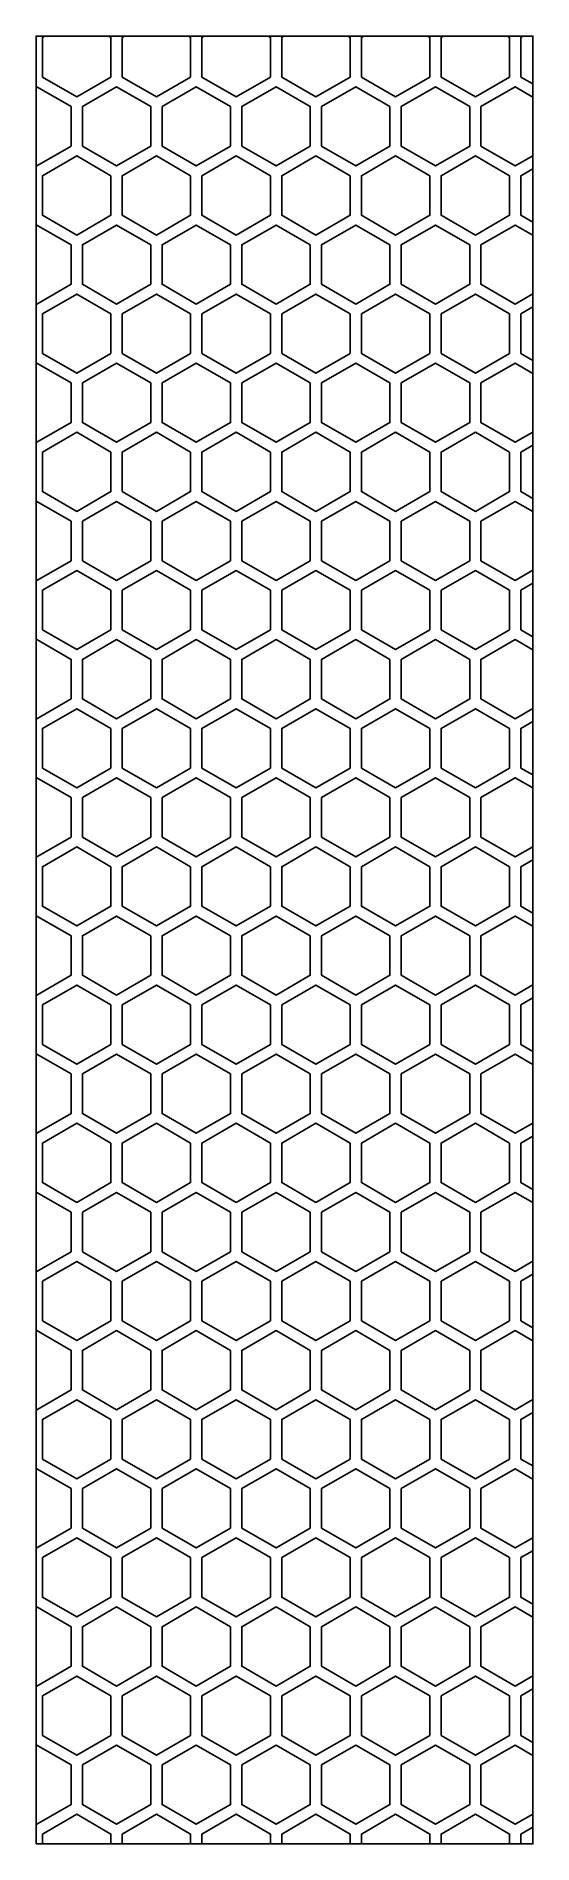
# Model space of a CAD drawing. Header units: millimetres. Extents: x 56.3 to 78.3, y -150.8 to -70.8.
import ezdxf

# ---------------------------------------------------------------- set-up
doc = ezdxf.new("R2010")
doc.units = ezdxf.units.MM
for name, color, linetype in [('outline', 3, 'Continuous'), ('pattern_0001', 2, 'Continuous'), ('pattern_0002', 2, 'Continuous'), ('pattern_0003', 2, 'Continuous'), ('pattern_0004', 2, 'Continuous'), ('pattern_0005', 2, 'Continuous'), ('pattern_0006', 2, 'Continuous'), ('pattern_0007', 2, 'Continuous'), ('pattern_0008', 2, 'Continuous'), ('pattern_0009', 2, 'Continuous'), ('pattern_0010', 2, 'Continuous'), ('pattern_0011', 2, 'Continuous'), ('pattern_0012', 2, 'Continuous'), ('pattern_0013', 2, 'Continuous'), ('pattern_0014', 2, 'Continuous'), ('pattern_0015', 2, 'Continuous'), ('pattern_0016', 2, 'Continuous'), ('pattern_0017', 2, 'Continuous'), ('pattern_0018', 2, 'Continuous'), ('pattern_0019', 2, 'Continuous'), ('pattern_0020', 2, 'Continuous'), ('pattern_0021', 2, 'Continuous'), ('pattern_0022', 2, 'Continuous'), ('pattern_0023', 2, 'Continuous'), ('pattern_0024', 2, 'Continuous'), ('pattern_0025', 2, 'Continuous'), ('pattern_0026', 2, 'Continuous'), ('pattern_0027', 2, 'Continuous'), ('pattern_0028', 2, 'Continuous'), ('pattern_0029', 2, 'Continuous'), ('pattern_0030', 2, 'Continuous'), ('pattern_0031', 2, 'Continuous'), ('pattern_0032', 2, 'Continuous'), ('pattern_0033', 2, 'Continuous'), ('pattern_0034', 2, 'Continuous'), ('pattern_0035', 2, 'Continuous'), ('pattern_0036', 2, 'Continuous'), ('pattern_0037', 2, 'Continuous'), ('pattern_0038', 2, 'Continuous'), ('pattern_0039', 2, 'Continuous'), ('pattern_0040', 2, 'Continuous'), ('pattern_0041', 2, 'Continuous'), ('pattern_0042', 2, 'Continuous'), ('pattern_0043', 2, 'Continuous'), ('pattern_0044', 2, 'Continuous'), ('pattern_0045', 2, 'Continuous'), ('pattern_0046', 2, 'Continuous'), ('pattern_0047', 2, 'Continuous'), ('pattern_0048', 2, 'Continuous'), ('pattern_0049', 2, 'Continuous'), ('pattern_0050', 2, 'Continuous'), ('pattern_0051', 2, 'Continuous'), ('pattern_0052', 2, 'Continuous'), ('pattern_0053', 2, 'Continuous'), ('pattern_0054', 2, 'Continuous'), ('pattern_0055', 2, 'Continuous'), ('pattern_0056', 2, 'Continuous'), ('pattern_0057', 2, 'Continuous'), ('pattern_0058', 2, 'Continuous'), ('pattern_0059', 2, 'Continuous'), ('pattern_0060', 2, 'Continuous'), ('pattern_0061', 2, 'Continuous'), ('pattern_0062', 2, 'Continuous'), ('pattern_0063', 2, 'Continuous'), ('pattern_0064', 2, 'Continuous'), ('pattern_0065', 2, 'Continuous'), ('pattern_0066', 2, 'Continuous'), ('pattern_0067', 2, 'Continuous'), ('pattern_0068', 2, 'Continuous'), ('pattern_0069', 2, 'Continuous'), ('pattern_0070', 2, 'Continuous'), ('pattern_0071', 2, 'Continuous'), ('pattern_0072', 2, 'Continuous'), ('pattern_0073', 2, 'Continuous'), ('pattern_0074', 2, 'Continuous'), ('pattern_0075', 2, 'Continuous'), ('pattern_0076', 2, 'Continuous'), ('pattern_0077', 2, 'Continuous'), ('pattern_0078', 2, 'Continuous'), ('pattern_0079', 2, 'Continuous'), ('pattern_0080', 2, 'Continuous'), ('pattern_0081', 2, 'Continuous'), ('pattern_0082', 2, 'Continuous'), ('pattern_0083', 2, 'Continuous'), ('pattern_0084', 2, 'Continuous'), ('pattern_0085', 2, 'Continuous'), ('pattern_0086', 2, 'Continuous'), ('pattern_0087', 2, 'Continuous'), ('pattern_0088', 2, 'Continuous'), ('pattern_0089', 2, 'Continuous'), ('pattern_0090', 2, 'Continuous'), ('pattern_0091', 2, 'Continuous'), ('pattern_0092', 2, 'Continuous'), ('pattern_0093', 2, 'Continuous'), ('pattern_0094', 2, 'Continuous'), ('pattern_0095', 2, 'Continuous'), ('pattern_0096', 2, 'Continuous'), ('pattern_0097', 2, 'Continuous'), ('pattern_0098', 2, 'Continuous'), ('pattern_0099', 2, 'Continuous'), ('pattern_0100', 2, 'Continuous'), ('pattern_0101', 2, 'Continuous'), ('pattern_0102', 2, 'Continuous'), ('pattern_0103', 2, 'Continuous'), ('pattern_0104', 2, 'Continuous'), ('pattern_0105', 2, 'Continuous'), ('pattern_0106', 2, 'Continuous'), ('pattern_0107', 2, 'Continuous'), ('pattern_0108', 2, 'Continuous'), ('pattern_0109', 2, 'Continuous'), ('pattern_0110', 2, 'Continuous'), ('pattern_0111', 2, 'Continuous'), ('pattern_0112', 2, 'Continuous'), ('pattern_0113', 2, 'Continuous'), ('pattern_0114', 2, 'Continuous'), ('pattern_0115', 2, 'Continuous'), ('pattern_0116', 2, 'Continuous'), ('pattern_0117', 2, 'Continuous'), ('pattern_0118', 2, 'Continuous'), ('pattern_0119', 2, 'Continuous'), ('pattern_0120', 2, 'Continuous'), ('pattern_0121', 2, 'Continuous'), ('pattern_0122', 2, 'Continuous'), ('pattern_0123', 2, 'Continuous'), ('pattern_0124', 2, 'Continuous'), ('pattern_0125', 2, 'Continuous'), ('pattern_0126', 2, 'Continuous'), ('pattern_0127', 2, 'Continuous'), ('pattern_0128', 2, 'Continuous'), ('pattern_0129', 2, 'Continuous'), ('pattern_0130', 2, 'Continuous'), ('pattern_0131', 2, 'Continuous'), ('pattern_0132', 2, 'Continuous'), ('pattern_0133', 2, 'Continuous'), ('pattern_0134', 2, 'Continuous'), ('pattern_0135', 2, 'Continuous'), ('pattern_0136', 2, 'Continuous'), ('pattern_0137', 2, 'Continuous'), ('pattern_0138', 2, 'Continuous'), ('pattern_0139', 2, 'Continuous'), ('pattern_0140', 2, 'Continuous'), ('pattern_0141', 2, 'Continuous'), ('pattern_0142', 2, 'Continuous'), ('pattern_0143', 2, 'Continuous'), ('pattern_0144', 2, 'Continuous'), ('pattern_0145', 2, 'Continuous'), ('pattern_0146', 2, 'Continuous'), ('pattern_0147', 2, 'Continuous'), ('pattern_0148', 2, 'Continuous'), ('pattern_0149', 2, 'Continuous'), ('pattern_0150', 2, 'Continuous'), ('pattern_0151', 2, 'Continuous'), ('pattern_0152', 2, 'Continuous'), ('pattern_0153', 2, 'Continuous'), ('pattern_0154', 2, 'Continuous'), ('pattern_0155', 2, 'Continuous'), ('pattern_0156', 2, 'Continuous'), ('pattern_0157', 2, 'Continuous'), ('pattern_0158', 2, 'Continuous'), ('pattern_0159', 2, 'Continuous'), ('pattern_0160', 2, 'Continuous'), ('pattern_0161', 2, 'Continuous'), ('pattern_0162', 2, 'Continuous'), ('pattern_0163', 2, 'Continuous'), ('pattern_0164', 2, 'Continuous'), ('pattern_0165', 2, 'Continuous'), ('pattern_0166', 2, 'Continuous'), ('pattern_0167', 2, 'Continuous'), ('pattern_0168', 2, 'Continuous'), ('pattern_0169', 2, 'Continuous'), ('pattern_0170', 2, 'Continuous'), ('pattern_0171', 2, 'Continuous'), ('pattern_0172', 2, 'Continuous'), ('pattern_0173', 2, 'Continuous'), ('pattern_0174', 2, 'Continuous'), ('pattern_0175', 2, 'Continuous'), ('pattern_0176', 2, 'Continuous'), ('pattern_0177', 2, 'Continuous'), ('pattern_0178', 2, 'Continuous'), ('pattern_0179', 2, 'Continuous'), ('pattern_0180', 2, 'Continuous'), ('pattern_0181', 2, 'Continuous'), ('pattern_0182', 2, 'Continuous'), ('pattern_0183', 2, 'Continuous'), ('pattern_0184', 2, 'Continuous'), ('pattern_0185', 2, 'Continuous'), ('pattern_0186', 2, 'Continuous'), ('pattern_0187', 2, 'Continuous'), ('pattern_0188', 2, 'Continuous'), ('pattern_0189', 2, 'Continuous')]:
    doc.layers.add(name, color=color, linetype=linetype)

msp = doc.modelspace()

# ---------------------------------------------------------------- linework, layer by layer
at = {"layer": 'outline'}
msp.add_lwpolyline([(56.311, -150.758), (78.311, -150.758), (78.311, -70.758), (56.311, -70.758)], close=True, dxfattribs=at)
at = {"layer": 'pattern_0001'}
msp.add_lwpolyline([(56.592, -150.758), (56.592, -150.325), (58.108, -149.45), (59.624, -150.325), (59.624, -150.758)], close=True, dxfattribs=at)
at = {"layer": 'pattern_0002'}
msp.add_lwpolyline([(60.124, -150.758), (60.124, -150.325), (61.639, -149.45), (63.155, -150.325), (63.155, -150.758)], close=True, dxfattribs=at)
at = {"layer": 'pattern_0003'}
msp.add_lwpolyline([(63.655, -150.758), (63.655, -150.325), (65.17, -149.45), (66.686, -150.325), (66.686, -150.758)], close=True, dxfattribs=at)
at = {"layer": 'pattern_0004'}
msp.add_lwpolyline([(67.186, -150.758), (67.186, -150.325), (68.701, -149.45), (70.217, -150.325), (70.217, -150.758)], close=True, dxfattribs=at)
at = {"layer": 'pattern_0005'}
msp.add_lwpolyline([(70.717, -150.758), (70.717, -150.325), (72.232, -149.45), (73.748, -150.325), (73.748, -150.758)], close=True, dxfattribs=at)
at = {"layer": 'pattern_0006'}
msp.add_lwpolyline([(74.248, -150.758), (74.248, -150.325), (75.763, -149.45), (77.279, -150.325), (77.279, -150.758)], close=True, dxfattribs=at)
at = {"layer": 'pattern_0007'}
msp.add_lwpolyline([(78.311, -150.758), (77.779, -150.758), (77.779, -150.325), (78.311, -150.018)], close=True, dxfattribs=at)
at = {"layer": 'pattern_0008'}
msp.add_lwpolyline([(56.311, -146.41), (56.342, -146.392), (57.858, -147.267), (57.858, -149.017), (56.342, -149.892), (56.311, -149.874)], close=True, dxfattribs=at)
at = {"layer": 'pattern_0009'}
msp.add_lwpolyline([(61.389, -147.267), (59.874, -146.392), (58.358, -147.267), (58.358, -149.017), (59.874, -149.892), (61.389, -149.017)], close=True, dxfattribs=at)
at = {"layer": 'pattern_0010'}
msp.add_lwpolyline([(64.92, -147.267), (63.405, -146.392), (61.889, -147.267), (61.889, -149.017), (63.405, -149.892), (64.92, -149.017)], close=True, dxfattribs=at)
at = {"layer": 'pattern_0011'}
msp.add_lwpolyline([(68.451, -147.267), (66.936, -146.392), (65.42, -147.267), (65.42, -149.017), (66.936, -149.892), (68.451, -149.017)], close=True, dxfattribs=at)
at = {"layer": 'pattern_0012'}
msp.add_lwpolyline([(71.982, -147.267), (70.467, -146.392), (68.951, -147.267), (68.951, -149.017), (70.467, -149.892), (71.982, -149.017)], close=True, dxfattribs=at)
at = {"layer": 'pattern_0013'}
msp.add_lwpolyline([(75.513, -147.267), (73.998, -146.392), (72.482, -147.267), (72.482, -149.017), (73.998, -149.892), (75.513, -149.017)], close=True, dxfattribs=at)
at = {"layer": 'pattern_0014'}
msp.add_lwpolyline([(78.311, -149.44), (77.529, -149.892), (76.013, -149.017), (76.013, -147.267), (77.529, -146.392), (78.311, -146.844)], close=True, dxfattribs=at)
at = {"layer": 'pattern_0015'}
msp.add_lwpolyline([(59.624, -144.209), (58.108, -143.334), (56.592, -144.209), (56.592, -145.959), (58.108, -146.834), (59.624, -145.959)], close=True, dxfattribs=at)
at = {"layer": 'pattern_0016'}
msp.add_lwpolyline([(63.155, -144.209), (61.639, -143.334), (60.124, -144.209), (60.124, -145.959), (61.639, -146.834), (63.155, -145.959)], close=True, dxfattribs=at)
at = {"layer": 'pattern_0017'}
msp.add_lwpolyline([(66.686, -144.209), (65.17, -143.334), (63.655, -144.209), (63.655, -145.959), (65.17, -146.834), (66.686, -145.959)], close=True, dxfattribs=at)
at = {"layer": 'pattern_0018'}
msp.add_lwpolyline([(70.217, -144.209), (68.701, -143.334), (67.186, -144.209), (67.186, -145.959), (68.701, -146.834), (70.217, -145.959)], close=True, dxfattribs=at)
at = {"layer": 'pattern_0019'}
msp.add_lwpolyline([(73.748, -144.209), (72.232, -143.334), (70.717, -144.209), (70.717, -145.959), (72.232, -146.834), (73.748, -145.959)], close=True, dxfattribs=at)
at = {"layer": 'pattern_0020'}
msp.add_lwpolyline([(77.279, -144.209), (75.763, -143.334), (74.248, -144.209), (74.248, -145.959), (75.763, -146.834), (77.279, -145.959)], close=True, dxfattribs=at)
at = {"layer": 'pattern_0021'}
msp.add_lwpolyline([(78.311, -146.266), (77.779, -145.959), (77.779, -144.209), (78.311, -143.902)], close=True, dxfattribs=at)
at = {"layer": 'pattern_0022'}
msp.add_lwpolyline([(56.311, -140.294), (56.342, -140.276), (57.858, -141.151), (57.858, -142.901), (56.342, -143.776), (56.311, -143.758)], close=True, dxfattribs=at)
at = {"layer": 'pattern_0023'}
msp.add_lwpolyline([(61.389, -141.151), (59.874, -140.276), (58.358, -141.151), (58.358, -142.901), (59.874, -143.776), (61.389, -142.901)], close=True, dxfattribs=at)
at = {"layer": 'pattern_0024'}
msp.add_lwpolyline([(64.92, -141.151), (63.405, -140.276), (61.889, -141.151), (61.889, -142.901), (63.405, -143.776), (64.92, -142.901)], close=True, dxfattribs=at)
at = {"layer": 'pattern_0025'}
msp.add_lwpolyline([(68.451, -141.151), (66.936, -140.276), (65.42, -141.151), (65.42, -142.901), (66.936, -143.776), (68.451, -142.901)], close=True, dxfattribs=at)
at = {"layer": 'pattern_0026'}
msp.add_lwpolyline([(71.982, -141.151), (70.467, -140.276), (68.951, -141.151), (68.951, -142.901), (70.467, -143.776), (71.982, -142.901)], close=True, dxfattribs=at)
at = {"layer": 'pattern_0027'}
msp.add_lwpolyline([(75.513, -141.151), (73.998, -140.276), (72.482, -141.151), (72.482, -142.901), (73.998, -143.776), (75.513, -142.901)], close=True, dxfattribs=at)
at = {"layer": 'pattern_0028'}
msp.add_lwpolyline([(78.311, -143.324), (77.529, -143.776), (76.013, -142.901), (76.013, -141.151), (77.529, -140.276), (78.311, -140.728)], close=True, dxfattribs=at)
at = {"layer": 'pattern_0029'}
msp.add_lwpolyline([(59.624, -138.093), (58.108, -137.218), (56.592, -138.093), (56.592, -139.843), (58.108, -140.718), (59.624, -139.843)], close=True, dxfattribs=at)
at = {"layer": 'pattern_0030'}
msp.add_lwpolyline([(63.155, -138.093), (61.639, -137.218), (60.124, -138.093), (60.124, -139.843), (61.639, -140.718), (63.155, -139.843)], close=True, dxfattribs=at)
at = {"layer": 'pattern_0031'}
msp.add_lwpolyline([(66.686, -138.093), (65.17, -137.218), (63.655, -138.093), (63.655, -139.843), (65.17, -140.718), (66.686, -139.843)], close=True, dxfattribs=at)
at = {"layer": 'pattern_0032'}
msp.add_lwpolyline([(70.217, -138.093), (68.701, -137.218), (67.186, -138.093), (67.186, -139.843), (68.701, -140.718), (70.217, -139.843)], close=True, dxfattribs=at)
at = {"layer": 'pattern_0033'}
msp.add_lwpolyline([(73.748, -138.093), (72.232, -137.218), (70.717, -138.093), (70.717, -139.843), (72.232, -140.718), (73.748, -139.843)], close=True, dxfattribs=at)
at = {"layer": 'pattern_0034'}
msp.add_lwpolyline([(77.279, -138.093), (75.763, -137.218), (74.248, -138.093), (74.248, -139.843), (75.763, -140.718), (77.279, -139.843)], close=True, dxfattribs=at)
at = {"layer": 'pattern_0035'}
msp.add_lwpolyline([(78.311, -140.15), (77.779, -139.843), (77.779, -138.093), (78.311, -137.786)], close=True, dxfattribs=at)
at = {"layer": 'pattern_0036'}
msp.add_lwpolyline([(56.311, -134.178), (56.342, -134.16), (57.858, -135.035), (57.858, -136.785), (56.342, -137.66), (56.311, -137.642)], close=True, dxfattribs=at)
at = {"layer": 'pattern_0037'}
msp.add_lwpolyline([(61.389, -135.035), (59.874, -134.16), (58.358, -135.035), (58.358, -136.785), (59.874, -137.66), (61.389, -136.785)], close=True, dxfattribs=at)
at = {"layer": 'pattern_0038'}
msp.add_lwpolyline([(64.92, -135.035), (63.405, -134.16), (61.889, -135.035), (61.889, -136.785), (63.405, -137.66), (64.92, -136.785)], close=True, dxfattribs=at)
at = {"layer": 'pattern_0039'}
msp.add_lwpolyline([(68.451, -135.035), (66.936, -134.16), (65.42, -135.035), (65.42, -136.785), (66.936, -137.66), (68.451, -136.785)], close=True, dxfattribs=at)
at = {"layer": 'pattern_0040'}
msp.add_lwpolyline([(71.982, -135.035), (70.467, -134.16), (68.951, -135.035), (68.951, -136.785), (70.467, -137.66), (71.982, -136.785)], close=True, dxfattribs=at)
at = {"layer": 'pattern_0041'}
msp.add_lwpolyline([(75.513, -135.035), (73.998, -134.16), (72.482, -135.035), (72.482, -136.785), (73.998, -137.66), (75.513, -136.785)], close=True, dxfattribs=at)
at = {"layer": 'pattern_0042'}
msp.add_lwpolyline([(78.311, -137.208), (77.529, -137.66), (76.013, -136.785), (76.013, -135.035), (77.529, -134.16), (78.311, -134.612)], close=True, dxfattribs=at)
at = {"layer": 'pattern_0043'}
msp.add_lwpolyline([(59.624, -131.977), (58.108, -131.102), (56.592, -131.977), (56.592, -133.727), (58.108, -134.602), (59.624, -133.727)], close=True, dxfattribs=at)
at = {"layer": 'pattern_0044'}
msp.add_lwpolyline([(63.155, -131.977), (61.639, -131.102), (60.124, -131.977), (60.124, -133.727), (61.639, -134.602), (63.155, -133.727)], close=True, dxfattribs=at)
at = {"layer": 'pattern_0045'}
msp.add_lwpolyline([(66.686, -131.977), (65.17, -131.102), (63.655, -131.977), (63.655, -133.727), (65.17, -134.602), (66.686, -133.727)], close=True, dxfattribs=at)
at = {"layer": 'pattern_0046'}
msp.add_lwpolyline([(70.217, -131.977), (68.701, -131.102), (67.186, -131.977), (67.186, -133.727), (68.701, -134.602), (70.217, -133.727)], close=True, dxfattribs=at)
at = {"layer": 'pattern_0047'}
msp.add_lwpolyline([(73.748, -131.977), (72.232, -131.102), (70.717, -131.977), (70.717, -133.727), (72.232, -134.602), (73.748, -133.727)], close=True, dxfattribs=at)
at = {"layer": 'pattern_0048'}
msp.add_lwpolyline([(77.279, -131.977), (75.763, -131.102), (74.248, -131.977), (74.248, -133.727), (75.763, -134.602), (77.279, -133.727)], close=True, dxfattribs=at)
at = {"layer": 'pattern_0049'}
msp.add_lwpolyline([(78.311, -134.034), (77.779, -133.727), (77.779, -131.977), (78.311, -131.67)], close=True, dxfattribs=at)
at = {"layer": 'pattern_0050'}
msp.add_lwpolyline([(56.311, -128.062), (56.342, -128.044), (57.858, -128.919), (57.858, -130.669), (56.342, -131.544), (56.311, -131.526)], close=True, dxfattribs=at)
at = {"layer": 'pattern_0051'}
msp.add_lwpolyline([(61.389, -128.919), (59.874, -128.044), (58.358, -128.919), (58.358, -130.669), (59.874, -131.544), (61.389, -130.669)], close=True, dxfattribs=at)
at = {"layer": 'pattern_0052'}
msp.add_lwpolyline([(64.92, -128.919), (63.405, -128.044), (61.889, -128.919), (61.889, -130.669), (63.405, -131.544), (64.92, -130.669)], close=True, dxfattribs=at)
at = {"layer": 'pattern_0053'}
msp.add_lwpolyline([(68.451, -128.919), (66.936, -128.044), (65.42, -128.919), (65.42, -130.669), (66.936, -131.544), (68.451, -130.669)], close=True, dxfattribs=at)
at = {"layer": 'pattern_0054'}
msp.add_lwpolyline([(71.982, -128.919), (70.467, -128.044), (68.951, -128.919), (68.951, -130.669), (70.467, -131.544), (71.982, -130.669)], close=True, dxfattribs=at)
at = {"layer": 'pattern_0055'}
msp.add_lwpolyline([(75.513, -128.919), (73.998, -128.044), (72.482, -128.919), (72.482, -130.669), (73.998, -131.544), (75.513, -130.669)], close=True, dxfattribs=at)
at = {"layer": 'pattern_0056'}
msp.add_lwpolyline([(78.311, -131.092), (77.529, -131.544), (76.013, -130.669), (76.013, -128.919), (77.529, -128.044), (78.311, -128.496)], close=True, dxfattribs=at)
at = {"layer": 'pattern_0057'}
msp.add_lwpolyline([(59.624, -125.861), (58.108, -124.986), (56.592, -125.861), (56.592, -127.611), (58.108, -128.486), (59.624, -127.611)], close=True, dxfattribs=at)
at = {"layer": 'pattern_0058'}
msp.add_lwpolyline([(63.155, -125.861), (61.639, -124.986), (60.124, -125.861), (60.124, -127.611), (61.639, -128.486), (63.155, -127.611)], close=True, dxfattribs=at)
at = {"layer": 'pattern_0059'}
msp.add_lwpolyline([(66.686, -125.861), (65.17, -124.986), (63.655, -125.861), (63.655, -127.611), (65.17, -128.486), (66.686, -127.611)], close=True, dxfattribs=at)
at = {"layer": 'pattern_0060'}
msp.add_lwpolyline([(70.217, -125.861), (68.701, -124.986), (67.186, -125.861), (67.186, -127.611), (68.701, -128.486), (70.217, -127.611)], close=True, dxfattribs=at)
at = {"layer": 'pattern_0061'}
msp.add_lwpolyline([(73.748, -125.861), (72.232, -124.986), (70.717, -125.861), (70.717, -127.611), (72.232, -128.486), (73.748, -127.611)], close=True, dxfattribs=at)
at = {"layer": 'pattern_0062'}
msp.add_lwpolyline([(77.279, -125.861), (75.763, -124.986), (74.248, -125.861), (74.248, -127.611), (75.763, -128.486), (77.279, -127.611)], close=True, dxfattribs=at)
at = {"layer": 'pattern_0063'}
msp.add_lwpolyline([(78.311, -127.918), (77.779, -127.611), (77.779, -125.861), (78.311, -125.554)], close=True, dxfattribs=at)
at = {"layer": 'pattern_0064'}
msp.add_lwpolyline([(56.311, -121.946), (56.342, -121.928), (57.858, -122.803), (57.858, -124.553), (56.342, -125.428), (56.311, -125.41)], close=True, dxfattribs=at)
at = {"layer": 'pattern_0065'}
msp.add_lwpolyline([(61.389, -122.803), (59.874, -121.928), (58.358, -122.803), (58.358, -124.553), (59.874, -125.428), (61.389, -124.553)], close=True, dxfattribs=at)
at = {"layer": 'pattern_0066'}
msp.add_lwpolyline([(64.92, -122.803), (63.405, -121.928), (61.889, -122.803), (61.889, -124.553), (63.405, -125.428), (64.92, -124.553)], close=True, dxfattribs=at)
at = {"layer": 'pattern_0067'}
msp.add_lwpolyline([(68.451, -122.803), (66.936, -121.928), (65.42, -122.803), (65.42, -124.553), (66.936, -125.428), (68.451, -124.553)], close=True, dxfattribs=at)
at = {"layer": 'pattern_0068'}
msp.add_lwpolyline([(71.982, -122.803), (70.467, -121.928), (68.951, -122.803), (68.951, -124.553), (70.467, -125.428), (71.982, -124.553)], close=True, dxfattribs=at)
at = {"layer": 'pattern_0069'}
msp.add_lwpolyline([(75.513, -122.803), (73.998, -121.928), (72.482, -122.803), (72.482, -124.553), (73.998, -125.428), (75.513, -124.553)], close=True, dxfattribs=at)
at = {"layer": 'pattern_0070'}
msp.add_lwpolyline([(78.311, -124.976), (77.529, -125.428), (76.013, -124.553), (76.013, -122.803), (77.529, -121.928), (78.311, -122.38)], close=True, dxfattribs=at)
at = {"layer": 'pattern_0071'}
msp.add_lwpolyline([(59.624, -119.745), (58.108, -118.87), (56.592, -119.745), (56.592, -121.495), (58.108, -122.37), (59.624, -121.495)], close=True, dxfattribs=at)
at = {"layer": 'pattern_0072'}
msp.add_lwpolyline([(63.155, -119.745), (61.639, -118.87), (60.124, -119.745), (60.124, -121.495), (61.639, -122.37), (63.155, -121.495)], close=True, dxfattribs=at)
at = {"layer": 'pattern_0073'}
msp.add_lwpolyline([(66.686, -119.745), (65.17, -118.87), (63.655, -119.745), (63.655, -121.495), (65.17, -122.37), (66.686, -121.495)], close=True, dxfattribs=at)
at = {"layer": 'pattern_0074'}
msp.add_lwpolyline([(70.217, -119.745), (68.701, -118.87), (67.186, -119.745), (67.186, -121.495), (68.701, -122.37), (70.217, -121.495)], close=True, dxfattribs=at)
at = {"layer": 'pattern_0075'}
msp.add_lwpolyline([(73.748, -119.745), (72.232, -118.87), (70.717, -119.745), (70.717, -121.495), (72.232, -122.37), (73.748, -121.495)], close=True, dxfattribs=at)
at = {"layer": 'pattern_0076'}
msp.add_lwpolyline([(77.279, -119.745), (75.763, -118.87), (74.248, -119.745), (74.248, -121.495), (75.763, -122.37), (77.279, -121.495)], close=True, dxfattribs=at)
at = {"layer": 'pattern_0077'}
msp.add_lwpolyline([(78.311, -121.802), (77.779, -121.495), (77.779, -119.745), (78.311, -119.437)], close=True, dxfattribs=at)
at = {"layer": 'pattern_0078'}
msp.add_lwpolyline([(56.311, -115.83), (56.342, -115.812), (57.858, -116.687), (57.858, -118.437), (56.342, -119.312), (56.311, -119.294)], close=True, dxfattribs=at)
at = {"layer": 'pattern_0079'}
msp.add_lwpolyline([(61.389, -116.687), (59.874, -115.812), (58.358, -116.687), (58.358, -118.437), (59.874, -119.312), (61.389, -118.437)], close=True, dxfattribs=at)
at = {"layer": 'pattern_0080'}
msp.add_lwpolyline([(64.92, -116.687), (63.405, -115.812), (61.889, -116.687), (61.889, -118.437), (63.405, -119.312), (64.92, -118.437)], close=True, dxfattribs=at)
at = {"layer": 'pattern_0081'}
msp.add_lwpolyline([(68.451, -116.687), (66.936, -115.812), (65.42, -116.687), (65.42, -118.437), (66.936, -119.312), (68.451, -118.437)], close=True, dxfattribs=at)
at = {"layer": 'pattern_0082'}
msp.add_lwpolyline([(71.982, -116.687), (70.467, -115.812), (68.951, -116.687), (68.951, -118.437), (70.467, -119.312), (71.982, -118.437)], close=True, dxfattribs=at)
at = {"layer": 'pattern_0083'}
msp.add_lwpolyline([(75.513, -116.687), (73.998, -115.812), (72.482, -116.687), (72.482, -118.437), (73.998, -119.312), (75.513, -118.437)], close=True, dxfattribs=at)
at = {"layer": 'pattern_0084'}
msp.add_lwpolyline([(78.311, -118.86), (77.529, -119.312), (76.013, -118.437), (76.013, -116.687), (77.529, -115.812), (78.311, -116.264)], close=True, dxfattribs=at)
at = {"layer": 'pattern_0085'}
msp.add_lwpolyline([(59.624, -113.629), (58.108, -112.754), (56.592, -113.629), (56.592, -115.379), (58.108, -116.254), (59.624, -115.379)], close=True, dxfattribs=at)
at = {"layer": 'pattern_0086'}
msp.add_lwpolyline([(63.155, -113.629), (61.639, -112.754), (60.124, -113.629), (60.124, -115.379), (61.639, -116.254), (63.155, -115.379)], close=True, dxfattribs=at)
at = {"layer": 'pattern_0087'}
msp.add_lwpolyline([(66.686, -113.629), (65.17, -112.754), (63.655, -113.629), (63.655, -115.379), (65.17, -116.254), (66.686, -115.379)], close=True, dxfattribs=at)
at = {"layer": 'pattern_0088'}
msp.add_lwpolyline([(70.217, -113.629), (68.701, -112.754), (67.186, -113.629), (67.186, -115.379), (68.701, -116.254), (70.217, -115.379)], close=True, dxfattribs=at)
at = {"layer": 'pattern_0089'}
msp.add_lwpolyline([(73.748, -113.629), (72.232, -112.754), (70.717, -113.629), (70.717, -115.379), (72.232, -116.254), (73.748, -115.379)], close=True, dxfattribs=at)
at = {"layer": 'pattern_0090'}
msp.add_lwpolyline([(77.279, -113.629), (75.763, -112.754), (74.248, -113.629), (74.248, -115.379), (75.763, -116.254), (77.279, -115.379)], close=True, dxfattribs=at)
at = {"layer": 'pattern_0091'}
msp.add_lwpolyline([(78.311, -115.686), (77.779, -115.379), (77.779, -113.629), (78.311, -113.321)], close=True, dxfattribs=at)
at = {"layer": 'pattern_0092'}
msp.add_lwpolyline([(56.311, -109.714), (56.342, -109.696), (57.858, -110.571), (57.858, -112.321), (56.342, -113.196), (56.311, -113.178)], close=True, dxfattribs=at)
at = {"layer": 'pattern_0093'}
msp.add_lwpolyline([(61.389, -110.571), (59.874, -109.696), (58.358, -110.571), (58.358, -112.321), (59.874, -113.196), (61.389, -112.321)], close=True, dxfattribs=at)
at = {"layer": 'pattern_0094'}
msp.add_lwpolyline([(64.92, -110.571), (63.405, -109.696), (61.889, -110.571), (61.889, -112.321), (63.405, -113.196), (64.92, -112.321)], close=True, dxfattribs=at)
at = {"layer": 'pattern_0095'}
msp.add_lwpolyline([(68.451, -110.571), (66.936, -109.696), (65.42, -110.571), (65.42, -112.321), (66.936, -113.196), (68.451, -112.321)], close=True, dxfattribs=at)
at = {"layer": 'pattern_0096'}
msp.add_lwpolyline([(71.982, -110.571), (70.467, -109.696), (68.951, -110.571), (68.951, -112.321), (70.467, -113.196), (71.982, -112.321)], close=True, dxfattribs=at)
at = {"layer": 'pattern_0097'}
msp.add_lwpolyline([(75.513, -110.571), (73.998, -109.696), (72.482, -110.571), (72.482, -112.321), (73.998, -113.196), (75.513, -112.321)], close=True, dxfattribs=at)
at = {"layer": 'pattern_0098'}
msp.add_lwpolyline([(78.311, -112.744), (77.529, -113.196), (76.013, -112.321), (76.013, -110.571), (77.529, -109.696), (78.311, -110.148)], close=True, dxfattribs=at)
at = {"layer": 'pattern_0099'}
msp.add_lwpolyline([(59.624, -107.513), (58.108, -106.638), (56.592, -107.513), (56.592, -109.263), (58.108, -110.138), (59.624, -109.263)], close=True, dxfattribs=at)
at = {"layer": 'pattern_0100'}
msp.add_lwpolyline([(63.155, -107.513), (61.639, -106.638), (60.124, -107.513), (60.124, -109.263), (61.639, -110.138), (63.155, -109.263)], close=True, dxfattribs=at)
at = {"layer": 'pattern_0101'}
msp.add_lwpolyline([(66.686, -107.513), (65.17, -106.638), (63.655, -107.513), (63.655, -109.263), (65.17, -110.138), (66.686, -109.263)], close=True, dxfattribs=at)
at = {"layer": 'pattern_0102'}
msp.add_lwpolyline([(70.217, -107.513), (68.701, -106.638), (67.186, -107.513), (67.186, -109.263), (68.701, -110.138), (70.217, -109.263)], close=True, dxfattribs=at)
at = {"layer": 'pattern_0103'}
msp.add_lwpolyline([(73.748, -107.513), (72.232, -106.638), (70.717, -107.513), (70.717, -109.263), (72.232, -110.138), (73.748, -109.263)], close=True, dxfattribs=at)
at = {"layer": 'pattern_0104'}
msp.add_lwpolyline([(77.279, -107.513), (75.763, -106.638), (74.248, -107.513), (74.248, -109.263), (75.763, -110.138), (77.279, -109.263)], close=True, dxfattribs=at)
at = {"layer": 'pattern_0105'}
msp.add_lwpolyline([(78.311, -109.57), (77.779, -109.263), (77.779, -107.513), (78.311, -107.205)], close=True, dxfattribs=at)
at = {"layer": 'pattern_0106'}
msp.add_lwpolyline([(56.311, -103.598), (56.342, -103.58), (57.858, -104.455), (57.858, -106.205), (56.342, -107.08), (56.311, -107.062)], close=True, dxfattribs=at)
at = {"layer": 'pattern_0107'}
msp.add_lwpolyline([(61.389, -104.455), (59.874, -103.58), (58.358, -104.455), (58.358, -106.205), (59.874, -107.08), (61.389, -106.205)], close=True, dxfattribs=at)
at = {"layer": 'pattern_0108'}
msp.add_lwpolyline([(64.92, -104.455), (63.405, -103.58), (61.889, -104.455), (61.889, -106.205), (63.405, -107.08), (64.92, -106.205)], close=True, dxfattribs=at)
at = {"layer": 'pattern_0109'}
msp.add_lwpolyline([(68.451, -104.455), (66.936, -103.58), (65.42, -104.455), (65.42, -106.205), (66.936, -107.08), (68.451, -106.205)], close=True, dxfattribs=at)
at = {"layer": 'pattern_0110'}
msp.add_lwpolyline([(71.982, -104.455), (70.467, -103.58), (68.951, -104.455), (68.951, -106.205), (70.467, -107.08), (71.982, -106.205)], close=True, dxfattribs=at)
at = {"layer": 'pattern_0111'}
msp.add_lwpolyline([(75.513, -104.455), (73.998, -103.58), (72.482, -104.455), (72.482, -106.205), (73.998, -107.08), (75.513, -106.205)], close=True, dxfattribs=at)
at = {"layer": 'pattern_0112'}
msp.add_lwpolyline([(78.311, -106.628), (77.529, -107.08), (76.013, -106.205), (76.013, -104.455), (77.529, -103.58), (78.311, -104.031)], close=True, dxfattribs=at)
at = {"layer": 'pattern_0113'}
msp.add_lwpolyline([(59.624, -101.397), (58.108, -100.522), (56.592, -101.397), (56.592, -103.147), (58.108, -104.022), (59.624, -103.147)], close=True, dxfattribs=at)
at = {"layer": 'pattern_0114'}
msp.add_lwpolyline([(63.155, -101.397), (61.639, -100.522), (60.124, -101.397), (60.124, -103.147), (61.639, -104.022), (63.155, -103.147)], close=True, dxfattribs=at)
at = {"layer": 'pattern_0115'}
msp.add_lwpolyline([(66.686, -101.397), (65.17, -100.522), (63.655, -101.397), (63.655, -103.147), (65.17, -104.022), (66.686, -103.147)], close=True, dxfattribs=at)
at = {"layer": 'pattern_0116'}
msp.add_lwpolyline([(70.217, -101.397), (68.701, -100.522), (67.186, -101.397), (67.186, -103.147), (68.701, -104.022), (70.217, -103.147)], close=True, dxfattribs=at)
at = {"layer": 'pattern_0117'}
msp.add_lwpolyline([(73.748, -101.397), (72.232, -100.522), (70.717, -101.397), (70.717, -103.147), (72.232, -104.022), (73.748, -103.147)], close=True, dxfattribs=at)
at = {"layer": 'pattern_0118'}
msp.add_lwpolyline([(77.279, -101.397), (75.763, -100.522), (74.248, -101.397), (74.248, -103.147), (75.763, -104.022), (77.279, -103.147)], close=True, dxfattribs=at)
at = {"layer": 'pattern_0119'}
msp.add_lwpolyline([(78.311, -103.454), (77.779, -103.147), (77.779, -101.397), (78.311, -101.089)], close=True, dxfattribs=at)
at = {"layer": 'pattern_0120'}
msp.add_lwpolyline([(56.311, -97.482), (56.342, -97.464), (57.858, -98.339), (57.858, -100.089), (56.342, -100.964), (56.311, -100.946)], close=True, dxfattribs=at)
at = {"layer": 'pattern_0121'}
msp.add_lwpolyline([(61.389, -98.339), (59.874, -97.464), (58.358, -98.339), (58.358, -100.089), (59.874, -100.964), (61.389, -100.089)], close=True, dxfattribs=at)
at = {"layer": 'pattern_0122'}
msp.add_lwpolyline([(64.92, -98.339), (63.405, -97.464), (61.889, -98.339), (61.889, -100.089), (63.405, -100.964), (64.92, -100.089)], close=True, dxfattribs=at)
at = {"layer": 'pattern_0123'}
msp.add_lwpolyline([(68.451, -98.339), (66.936, -97.464), (65.42, -98.339), (65.42, -100.089), (66.936, -100.964), (68.451, -100.089)], close=True, dxfattribs=at)
at = {"layer": 'pattern_0124'}
msp.add_lwpolyline([(71.982, -98.339), (70.467, -97.464), (68.951, -98.339), (68.951, -100.089), (70.467, -100.964), (71.982, -100.089)], close=True, dxfattribs=at)
at = {"layer": 'pattern_0125'}
msp.add_lwpolyline([(75.513, -98.339), (73.998, -97.464), (72.482, -98.339), (72.482, -100.089), (73.998, -100.964), (75.513, -100.089)], close=True, dxfattribs=at)
at = {"layer": 'pattern_0126'}
msp.add_lwpolyline([(78.311, -100.512), (77.529, -100.964), (76.013, -100.089), (76.013, -98.339), (77.529, -97.464), (78.311, -97.915)], close=True, dxfattribs=at)
at = {"layer": 'pattern_0127'}
msp.add_lwpolyline([(59.624, -95.281), (58.108, -94.406), (56.592, -95.281), (56.592, -97.031), (58.108, -97.906), (59.624, -97.031)], close=True, dxfattribs=at)
at = {"layer": 'pattern_0128'}
msp.add_lwpolyline([(63.155, -95.281), (61.639, -94.406), (60.124, -95.281), (60.124, -97.031), (61.639, -97.906), (63.155, -97.031)], close=True, dxfattribs=at)
at = {"layer": 'pattern_0129'}
msp.add_lwpolyline([(66.686, -95.281), (65.17, -94.406), (63.655, -95.281), (63.655, -97.031), (65.17, -97.906), (66.686, -97.031)], close=True, dxfattribs=at)
at = {"layer": 'pattern_0130'}
msp.add_lwpolyline([(70.217, -95.281), (68.701, -94.406), (67.186, -95.281), (67.186, -97.031), (68.701, -97.906), (70.217, -97.031)], close=True, dxfattribs=at)
at = {"layer": 'pattern_0131'}
msp.add_lwpolyline([(73.748, -95.281), (72.232, -94.406), (70.717, -95.281), (70.717, -97.031), (72.232, -97.906), (73.748, -97.031)], close=True, dxfattribs=at)
at = {"layer": 'pattern_0132'}
msp.add_lwpolyline([(77.279, -95.281), (75.763, -94.406), (74.248, -95.281), (74.248, -97.031), (75.763, -97.906), (77.279, -97.031)], close=True, dxfattribs=at)
at = {"layer": 'pattern_0133'}
msp.add_lwpolyline([(78.311, -97.338), (77.779, -97.031), (77.779, -95.281), (78.311, -94.973)], close=True, dxfattribs=at)
at = {"layer": 'pattern_0134'}
msp.add_lwpolyline([(56.311, -91.366), (56.342, -91.348), (57.858, -92.223), (57.858, -93.973), (56.342, -94.848), (56.311, -94.83)], close=True, dxfattribs=at)
at = {"layer": 'pattern_0135'}
msp.add_lwpolyline([(61.389, -92.223), (59.874, -91.348), (58.358, -92.223), (58.358, -93.973), (59.874, -94.848), (61.389, -93.973)], close=True, dxfattribs=at)
at = {"layer": 'pattern_0136'}
msp.add_lwpolyline([(64.92, -92.223), (63.405, -91.348), (61.889, -92.223), (61.889, -93.973), (63.405, -94.848), (64.92, -93.973)], close=True, dxfattribs=at)
at = {"layer": 'pattern_0137'}
msp.add_lwpolyline([(68.451, -92.223), (66.936, -91.348), (65.42, -92.223), (65.42, -93.973), (66.936, -94.848), (68.451, -93.973)], close=True, dxfattribs=at)
at = {"layer": 'pattern_0138'}
msp.add_lwpolyline([(71.982, -92.223), (70.467, -91.348), (68.951, -92.223), (68.951, -93.973), (70.467, -94.848), (71.982, -93.973)], close=True, dxfattribs=at)
at = {"layer": 'pattern_0139'}
msp.add_lwpolyline([(75.513, -92.223), (73.998, -91.348), (72.482, -92.223), (72.482, -93.973), (73.998, -94.848), (75.513, -93.973)], close=True, dxfattribs=at)
at = {"layer": 'pattern_0140'}
msp.add_lwpolyline([(78.311, -94.396), (77.529, -94.848), (76.013, -93.973), (76.013, -92.223), (77.529, -91.348), (78.311, -91.799)], close=True, dxfattribs=at)
at = {"layer": 'pattern_0141'}
msp.add_lwpolyline([(59.624, -89.165), (58.108, -88.29), (56.592, -89.165), (56.592, -90.915), (58.108, -91.79), (59.624, -90.915)], close=True, dxfattribs=at)
at = {"layer": 'pattern_0142'}
msp.add_lwpolyline([(63.155, -89.165), (61.639, -88.29), (60.124, -89.165), (60.124, -90.915), (61.639, -91.79), (63.155, -90.915)], close=True, dxfattribs=at)
at = {"layer": 'pattern_0143'}
msp.add_lwpolyline([(66.686, -89.165), (65.17, -88.29), (63.655, -89.165), (63.655, -90.915), (65.17, -91.79), (66.686, -90.915)], close=True, dxfattribs=at)
at = {"layer": 'pattern_0144'}
msp.add_lwpolyline([(70.217, -89.165), (68.701, -88.29), (67.186, -89.165), (67.186, -90.915), (68.701, -91.79), (70.217, -90.915)], close=True, dxfattribs=at)
at = {"layer": 'pattern_0145'}
msp.add_lwpolyline([(73.748, -89.165), (72.232, -88.29), (70.717, -89.165), (70.717, -90.915), (72.232, -91.79), (73.748, -90.915)], close=True, dxfattribs=at)
at = {"layer": 'pattern_0146'}
msp.add_lwpolyline([(77.279, -89.165), (75.763, -88.29), (74.248, -89.165), (74.248, -90.915), (75.763, -91.79), (77.279, -90.915)], close=True, dxfattribs=at)
at = {"layer": 'pattern_0147'}
msp.add_lwpolyline([(78.311, -91.222), (77.779, -90.915), (77.779, -89.165), (78.311, -88.857)], close=True, dxfattribs=at)
at = {"layer": 'pattern_0148'}
msp.add_lwpolyline([(56.311, -85.25), (56.342, -85.232), (57.858, -86.107), (57.858, -87.857), (56.342, -88.732), (56.311, -88.714)], close=True, dxfattribs=at)
at = {"layer": 'pattern_0149'}
msp.add_lwpolyline([(61.389, -86.107), (59.874, -85.232), (58.358, -86.107), (58.358, -87.857), (59.874, -88.732), (61.389, -87.857)], close=True, dxfattribs=at)
at = {"layer": 'pattern_0150'}
msp.add_lwpolyline([(64.92, -86.107), (63.405, -85.232), (61.889, -86.107), (61.889, -87.857), (63.405, -88.732), (64.92, -87.857)], close=True, dxfattribs=at)
at = {"layer": 'pattern_0151'}
msp.add_lwpolyline([(68.451, -86.107), (66.936, -85.232), (65.42, -86.107), (65.42, -87.857), (66.936, -88.732), (68.451, -87.857)], close=True, dxfattribs=at)
at = {"layer": 'pattern_0152'}
msp.add_lwpolyline([(71.982, -86.107), (70.467, -85.232), (68.951, -86.107), (68.951, -87.857), (70.467, -88.732), (71.982, -87.857)], close=True, dxfattribs=at)
at = {"layer": 'pattern_0153'}
msp.add_lwpolyline([(75.513, -86.107), (73.998, -85.232), (72.482, -86.107), (72.482, -87.857), (73.998, -88.732), (75.513, -87.857)], close=True, dxfattribs=at)
at = {"layer": 'pattern_0154'}
msp.add_lwpolyline([(78.311, -88.28), (77.529, -88.732), (76.013, -87.857), (76.013, -86.107), (77.529, -85.232), (78.311, -85.683)], close=True, dxfattribs=at)
at = {"layer": 'pattern_0155'}
msp.add_lwpolyline([(59.624, -83.049), (58.108, -82.174), (56.592, -83.049), (56.592, -84.799), (58.108, -85.674), (59.624, -84.799)], close=True, dxfattribs=at)
at = {"layer": 'pattern_0156'}
msp.add_lwpolyline([(63.155, -83.049), (61.639, -82.174), (60.124, -83.049), (60.124, -84.799), (61.639, -85.674), (63.155, -84.799)], close=True, dxfattribs=at)
at = {"layer": 'pattern_0157'}
msp.add_lwpolyline([(66.686, -83.049), (65.17, -82.174), (63.655, -83.049), (63.655, -84.799), (65.17, -85.674), (66.686, -84.799)], close=True, dxfattribs=at)
at = {"layer": 'pattern_0158'}
msp.add_lwpolyline([(70.217, -83.049), (68.701, -82.174), (67.186, -83.049), (67.186, -84.799), (68.701, -85.674), (70.217, -84.799)], close=True, dxfattribs=at)
at = {"layer": 'pattern_0159'}
msp.add_lwpolyline([(73.748, -83.049), (72.232, -82.174), (70.717, -83.049), (70.717, -84.799), (72.232, -85.674), (73.748, -84.799)], close=True, dxfattribs=at)
at = {"layer": 'pattern_0160'}
msp.add_lwpolyline([(77.279, -83.049), (75.763, -82.174), (74.248, -83.049), (74.248, -84.799), (75.763, -85.674), (77.279, -84.799)], close=True, dxfattribs=at)
at = {"layer": 'pattern_0161'}
msp.add_lwpolyline([(78.311, -85.106), (77.779, -84.799), (77.779, -83.049), (78.311, -82.741)], close=True, dxfattribs=at)
at = {"layer": 'pattern_0162'}
msp.add_lwpolyline([(56.311, -79.134), (56.342, -79.116), (57.858, -79.991), (57.858, -81.741), (56.342, -82.616), (56.311, -82.598)], close=True, dxfattribs=at)
at = {"layer": 'pattern_0163'}
msp.add_lwpolyline([(61.389, -79.991), (59.874, -79.116), (58.358, -79.991), (58.358, -81.741), (59.874, -82.616), (61.389, -81.741)], close=True, dxfattribs=at)
at = {"layer": 'pattern_0164'}
msp.add_lwpolyline([(64.92, -79.991), (63.405, -79.116), (61.889, -79.991), (61.889, -81.741), (63.405, -82.616), (64.92, -81.741)], close=True, dxfattribs=at)
at = {"layer": 'pattern_0165'}
msp.add_lwpolyline([(68.451, -79.991), (66.936, -79.116), (65.42, -79.991), (65.42, -81.741), (66.936, -82.616), (68.451, -81.741)], close=True, dxfattribs=at)
at = {"layer": 'pattern_0166'}
msp.add_lwpolyline([(71.982, -79.991), (70.467, -79.116), (68.951, -79.991), (68.951, -81.741), (70.467, -82.616), (71.982, -81.741)], close=True, dxfattribs=at)
at = {"layer": 'pattern_0167'}
msp.add_lwpolyline([(75.513, -79.991), (73.998, -79.116), (72.482, -79.991), (72.482, -81.741), (73.998, -82.616), (75.513, -81.741)], close=True, dxfattribs=at)
at = {"layer": 'pattern_0168'}
msp.add_lwpolyline([(78.311, -82.164), (77.529, -82.616), (76.013, -81.741), (76.013, -79.991), (77.529, -79.116), (78.311, -79.567)], close=True, dxfattribs=at)
at = {"layer": 'pattern_0169'}
msp.add_lwpolyline([(59.624, -76.933), (58.108, -76.058), (56.592, -76.933), (56.592, -78.683), (58.108, -79.558), (59.624, -78.683)], close=True, dxfattribs=at)
at = {"layer": 'pattern_0170'}
msp.add_lwpolyline([(63.155, -76.933), (61.639, -76.058), (60.124, -76.933), (60.124, -78.683), (61.639, -79.558), (63.155, -78.683)], close=True, dxfattribs=at)
at = {"layer": 'pattern_0171'}
msp.add_lwpolyline([(66.686, -76.933), (65.17, -76.058), (63.655, -76.933), (63.655, -78.683), (65.17, -79.558), (66.686, -78.683)], close=True, dxfattribs=at)
at = {"layer": 'pattern_0172'}
msp.add_lwpolyline([(70.217, -76.933), (68.701, -76.058), (67.186, -76.933), (67.186, -78.683), (68.701, -79.558), (70.217, -78.683)], close=True, dxfattribs=at)
at = {"layer": 'pattern_0173'}
msp.add_lwpolyline([(73.748, -76.933), (72.232, -76.058), (70.717, -76.933), (70.717, -78.683), (72.232, -79.558), (73.748, -78.683)], close=True, dxfattribs=at)
at = {"layer": 'pattern_0174'}
msp.add_lwpolyline([(77.279, -76.933), (75.763, -76.058), (74.248, -76.933), (74.248, -78.683), (75.763, -79.558), (77.279, -78.683)], close=True, dxfattribs=at)
at = {"layer": 'pattern_0175'}
msp.add_lwpolyline([(78.311, -78.99), (77.779, -78.683), (77.779, -76.933), (78.311, -76.625)], close=True, dxfattribs=at)
at = {"layer": 'pattern_0176'}
msp.add_lwpolyline([(56.311, -73.018), (56.342, -73), (57.858, -73.875), (57.858, -75.625), (56.342, -76.5), (56.311, -76.482)], close=True, dxfattribs=at)
at = {"layer": 'pattern_0177'}
msp.add_lwpolyline([(61.389, -73.875), (59.874, -73), (58.358, -73.875), (58.358, -75.625), (59.874, -76.5), (61.389, -75.625)], close=True, dxfattribs=at)
at = {"layer": 'pattern_0178'}
msp.add_lwpolyline([(64.92, -73.875), (63.405, -73), (61.889, -73.875), (61.889, -75.625), (63.405, -76.5), (64.92, -75.625)], close=True, dxfattribs=at)
at = {"layer": 'pattern_0179'}
msp.add_lwpolyline([(68.451, -73.875), (66.936, -73), (65.42, -73.875), (65.42, -75.625), (66.936, -76.5), (68.451, -75.625)], close=True, dxfattribs=at)
at = {"layer": 'pattern_0180'}
msp.add_lwpolyline([(71.982, -73.875), (70.467, -73), (68.951, -73.875), (68.951, -75.625), (70.467, -76.5), (71.982, -75.625)], close=True, dxfattribs=at)
at = {"layer": 'pattern_0181'}
msp.add_lwpolyline([(75.513, -73.875), (73.998, -73), (72.482, -73.875), (72.482, -75.625), (73.998, -76.5), (75.513, -75.625)], close=True, dxfattribs=at)
at = {"layer": 'pattern_0182'}
msp.add_lwpolyline([(78.311, -76.048), (77.529, -76.5), (76.013, -75.625), (76.013, -73.875), (77.529, -73), (78.311, -73.451)], close=True, dxfattribs=at)
at = {"layer": 'pattern_0183'}
msp.add_lwpolyline([(59.522, -70.758), (59.624, -70.817), (59.624, -72.567), (58.108, -73.442), (56.592, -72.567), (56.592, -70.817), (56.694, -70.758)], close=True, dxfattribs=at)
at = {"layer": 'pattern_0184'}
msp.add_lwpolyline([(63.053, -70.758), (63.155, -70.817), (63.155, -72.567), (61.639, -73.442), (60.124, -72.567), (60.124, -70.817), (60.225, -70.758)], close=True, dxfattribs=at)
at = {"layer": 'pattern_0185'}
msp.add_lwpolyline([(66.584, -70.758), (66.686, -70.817), (66.686, -72.567), (65.17, -73.442), (63.655, -72.567), (63.655, -70.817), (63.756, -70.758)], close=True, dxfattribs=at)
at = {"layer": 'pattern_0186'}
msp.add_lwpolyline([(70.115, -70.758), (70.217, -70.817), (70.217, -72.567), (68.701, -73.442), (67.186, -72.567), (67.186, -70.817), (67.287, -70.758)], close=True, dxfattribs=at)
at = {"layer": 'pattern_0187'}
msp.add_lwpolyline([(73.646, -70.758), (73.748, -70.817), (73.748, -72.567), (72.232, -73.442), (70.717, -72.567), (70.717, -70.817), (70.818, -70.758)], close=True, dxfattribs=at)
at = {"layer": 'pattern_0188'}
msp.add_lwpolyline([(77.177, -70.758), (77.279, -70.817), (77.279, -72.567), (75.763, -73.442), (74.248, -72.567), (74.248, -70.817), (74.349, -70.758)], close=True, dxfattribs=at)
at = {"layer": 'pattern_0189'}
msp.add_lwpolyline([(78.311, -70.758), (78.311, -72.874), (77.779, -72.567), (77.779, -70.817), (77.881, -70.758)], close=True, dxfattribs=at)

doc.saveas('drawing.dxf')
